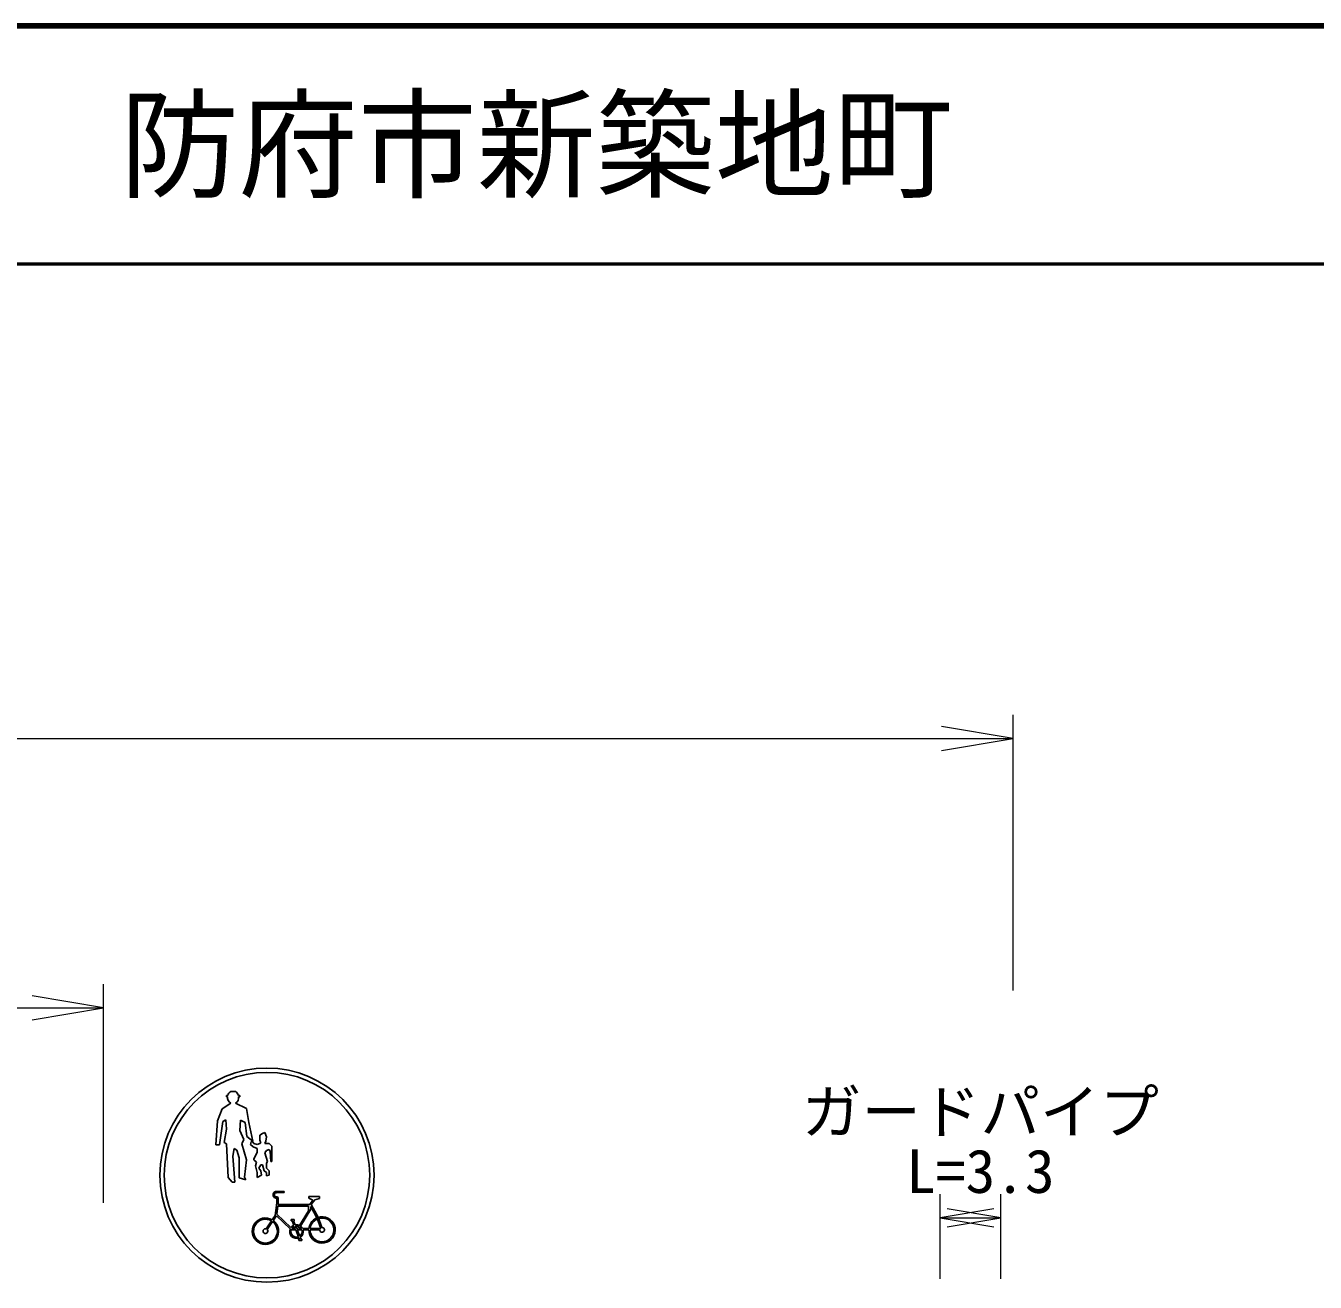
# Model space of a CAD drawing. Units: millimetres, scale not verified. Extents: x 40000 to 680000, y 20000 to 380000.
# Drawn here: x 401070 to 455255, y 327193 to 380000 of the extents above; entities that cross this region are included whole.
import ezdxf
from ezdxf.enums import TextEntityAlignment as Align

# ---------------------------------------------------------------- set-up
doc = ezdxf.new("R2010")
doc.units = ezdxf.units.MM
doc.header["$LTSCALE"] = 1000
for name, color, linetype, lineweight in [('M-STR-HTXT', 7, 'Continuous', 13), ('M-STR-STRC', 7, 'Continuous', 25), ('M-TTL', 2, 'Continuous', 140), ('M-TTL-LINE', 7, 'Continuous', 50)]:
    doc.layers.add(name, color=color, linetype=linetype, lineweight=lineweight)
doc.layers.add('M-TTL-TXT', color=7, linetype='Continuous')
doc.styles.add('ＭＳ ゴシック', font='')
doc.styles.get('ＭＳ ゴシック').set_extended_font_data('MS Gothic')

# ---------------------------------------------------------------- blocks, each defined once
blk = doc.blocks.new('open_arrow')
at = {"color": 0, "linetype": 'Continuous', "lineweight": -2}
blk.add_lwpolyline([(7.5, 1.25), (0, 0), (7.5, -1.25)], dxfattribs=at)

msp = doc.modelspace()

# ---------------------------------------------------------------- linework, layer by layer
at = {"layer": 'M-STR-HTXT'}
for p, q in [((442556, 339447), (442556, 351044)), ((228179, 350044), (442556, 350044)), ((404341, 330527), (404341, 339725)), ((302908, 338725), (404341, 338725)), ((439497, 327337), (439497, 330896)), ((442038, 327337), (442038, 330896)), ((439497, 329896), (442038, 329896))]:
    msp.add_line(p, q, dxfattribs=at)
at = {"layer": 'M-STR-STRC'}
for p, q in [((409506, 335044), (409506, 334990)), ((409506, 335044), (409560, 335044)), ((409506, 334990), (409549, 334990)), ((409686, 335207), (409878, 335207)), ((410004, 335044), (410070, 335044)), ((410015, 334990), (410070, 334990)), ((410070, 335044), (410070, 334990)), ((409124, 333974), (409319, 334480)), ((409319, 334480), (409686, 334714)), ((409886, 334719), (410338, 334494)), ((410338, 334494), (410445, 333904)), ((409124, 333974), (409054, 332967)), ((409345, 333944), (409210, 332967)), ((409479, 334024), (409345, 333944)), ((409506, 333622), (409479, 334024)), ((410070, 333568), (410096, 333998)), ((410096, 333998), (410284, 333904)), ((410284, 333904), (410365, 333314)), ((410445, 333904), (410606, 333126)), ((409506, 333622), (409399, 333059)), ((410070, 333568), (410230, 333193)), ((410365, 333314), (410606, 333126)), ((410904, 333378), (411011, 333449)), ((410904, 333163), (410904, 333378)), ((411011, 333449), (411119, 333485)), ((411119, 333485), (411190, 333306)), ((411190, 333306), (411154, 333128)), ((409054, 332967), (409210, 332967)), ((409399, 333059), (409506, 333005)), ((409506, 333005), (409578, 331589)), ((409828, 332817), (409774, 332496)), ((409828, 332817), (409935, 332737)), ((409935, 332737), (410043, 332415)), ((410230, 333193), (410150, 333005)), ((410338, 332335), (410150, 333005)), ((410511, 332985), (410546, 333092)), ((410618, 332877), (410511, 332985)), ((410546, 333092), (410582, 333128)), ((410582, 333128), (410654, 333020)), ((410797, 332806), (410618, 332877)), ((410654, 333020), (410797, 332985)), ((410797, 332985), (410904, 333020)), ((410797, 332663), (410797, 332806)), ((410940, 333056), (410904, 333163)), ((410904, 333020), (410940, 333056)), ((411154, 333128), (411119, 333020)), ((411119, 333020), (411190, 333020)), ((411119, 332627), (411190, 332734)), ((411297, 333020), (411190, 333020)), ((411190, 332734), (411297, 332770)), ((411405, 332913), (411297, 333020)), ((411297, 332770), (411333, 332698)), ((411405, 332269), (411405, 332913)), ((409774, 332496), (409855, 331396)), ((410043, 332415), (410043, 331584)), ((410257, 331610), (410338, 332335)), ((410654, 332377), (410761, 332591)), ((410654, 332341), (410654, 332377)), ((410761, 332234), (410654, 332341)), ((410761, 332234), (410725, 332091)), ((410761, 332591), (410797, 332663)), ((411226, 332269), (411119, 332627)), ((411190, 332198), (411226, 332269)), ((411190, 331983), (411190, 332198)), ((411333, 332698), (411369, 332269)), ((411369, 332269), (411405, 332269)), ((410725, 332091), (410797, 331804)), ((410797, 331804), (410797, 331590)), ((410797, 331590), (410975, 331697)), ((410868, 331983), (410940, 332126)), ((410940, 331876), (410868, 331983)), ((410940, 332126), (411011, 332126)), ((410975, 331697), (410940, 331876)), ((411011, 332126), (411083, 331876)), ((411083, 331876), (411190, 331804)), ((411297, 331876), (411190, 331983)), ((411190, 331804), (411190, 331661)), ((411190, 331661), (411297, 331697)), ((411297, 331697), (411297, 331876)), ((409578, 331589), (409748, 331396)), ((409748, 331396), (409855, 331396)), ((410043, 331584), (410311, 331503)), ((410311, 331503), (410257, 331610)), ((411623, 330536), (411551, 330000)), ((411604, 331011), (411928, 331011)), ((411604, 330957), (411928, 330957)), ((411619, 330779), (411677, 330757)), ((411623, 330536), (411623, 330726)), ((411677, 330465), (411677, 330757)), ((411928, 331011), (411928, 330957)), ((412963, 330793), (413413, 330793)), ((412963, 330793), (412963, 330729)), ((413134, 330643), (412963, 330729)), ((413134, 330643), (413000, 330465)), ((413216, 330662), (413066, 330463)), ((413413, 330707), (413216, 330662)), ((413413, 330793), (413413, 330707)), ((411427, 329813), (411551, 330000)), ((411658, 330393), (411614, 330059)), ((411614, 330059), (412211, 329488)), ((411658, 330393), (412946, 330393)), ((411677, 330465), (413000, 330465)), ((412575, 329578), (412946, 330197)), ((412620, 329549), (413053, 330270)), ((412946, 330197), (412946, 330393)), ((413053, 330373), (413321, 329875)), ((413053, 330270), (413053, 330373)), ((413066, 330463), (413369, 329900)), ((411174, 329434), (411397, 329768)), ((411218, 329403), (411441, 329738)), ((411471, 329783), (411609, 329989)), ((411609, 329989), (412183, 329440)), ((412222, 329824), (412222, 329770)), ((412222, 329824), (412350, 329824)), ((412222, 329770), (412258, 329770)), ((412258, 329770), (412334, 329586)), ((412316, 329770), (412350, 329770)), ((412316, 329770), (412386, 329603)), ((412350, 329824), (412350, 329770)), ((412355, 329537), (412393, 329446)), ((412407, 329552), (412451, 329446)), ((412495, 329446), (412547, 329531)), ((412558, 329446), (412592, 329503)), ((413321, 329875), (413464, 329446)), ((413373, 329892), (413506, 329492)), ((412222, 329392), (412415, 329392)), ((412247, 329446), (412393, 329446)), ((412415, 329392), (412535, 329104)), ((412451, 329446), (412495, 329446)), ((412474, 329392), (412668, 329392)), ((412474, 329392), (412583, 329131)), ((412540, 329006), (412540, 328952)), ((412540, 329006), (412576, 329006)), ((412540, 328952), (412669, 328952)), ((412556, 329054), (412576, 329006)), ((412643, 329446), (412558, 329446)), ((412604, 329080), (412635, 329006)), ((412635, 329006), (412669, 329006)), ((412669, 329006), (412669, 328952)), ((412966, 329446), (412705, 329446)), ((412724, 329392), (412963, 329392)), ((413017, 329392), (413417, 329392)), ((413464, 329446), (413020, 329446))]:
    msp.add_line(p, q, dxfattribs=at)
for radius in [4500, 4320]:
    msp.add_circle((411204, 331693), radius, dxfattribs=at)
for centre, radius, start, end in [((409836, 334960), 288, 174.0918, 238.6204), ((409836, 334960), 288, 121.2781, 163.1248), ((409728, 334960), 288, 16.8752, 58.7219), ((409728, 334960), 288, 303.3135, 5.9082), ((411604, 330867), 143, 90, 277.6281), ((411604, 330867), 89.2, 90, 279.5882), ((411140, 329338), 555, 58.8725, 52.9655), ((411140, 329338), 501, 59.1492, 52.9655), ((412445, 329320), 288, 112.6199, 144.4375), ((412445, 329320), 234, 112.6199, 146.6109), ((412445, 329320), 288, 25.8083, 101.8251), ((412445, 329320), 234, 64.2924, 99.296), ((412445, 329320), 234, 32.3909, 51.0552), ((413518, 329392), 555, 180, 174.4123), ((413518, 329392), 501, 180, 173.8073), ((413518, 329392), 101, 180, 96.9274), ((411140, 329338), 101, 70.5003, 39.5286), ((412445, 329320), 288, 155.4991, 292.6199), ((412445, 329320), 234, 162.2275, 292.6199), ((412445, 329320), 234, 305.9437, 17.7725), ((412445, 329320), 288, 303.4147, 14.3633)]:
    msp.add_arc(centre, radius, start, end, dxfattribs=at)
at = {"layer": 'M-TTL'}
msp.add_line((680000, 380000), (40000, 380000), dxfattribs=at)
at = {"layer": 'M-TTL-LINE'}
msp.add_line((40000, 370000), (680000, 370000), dxfattribs=at)

# ---------------------------------------------------------------- block references
at = {"layer": 'M-STR-HTXT', "rotation": 180}
for p, xscale, yscale in [((442556, 350044), 400, 400), ((404341, 338725), 400, 400), ((442038, 329896), 300, 300)]:
    msp.add_blockref('open_arrow', p, dxfattribs=dict(at, xscale=xscale, yscale=yscale))
at = {"layer": 'M-STR-HTXT', "xscale": 300, "yscale": 300}
msp.add_blockref('open_arrow', (439497, 329896), dxfattribs=at)

# ---------------------------------------------------------------- texts
at = {"layer": 'M-STR-HTXT', "style": 'ＭＳ ゴシック'}
for s, p in [('ガードパイプ', (441187, 332896)), ('L=3.3', (441187, 330396))]:
    msp.add_text(s, height=1833, dxfattribs=at).set_placement(p, align=Align.BOTTOM_CENTER)
at = {"layer": 'M-TTL-TXT', "style": 'ＭＳ ゴシック'}
msp.add_text('防府市新築地町', height=3666, dxfattribs=at).set_placement((405024, 375000), align=Align.MIDDLE_LEFT)

doc.saveas('drawing.dxf')
